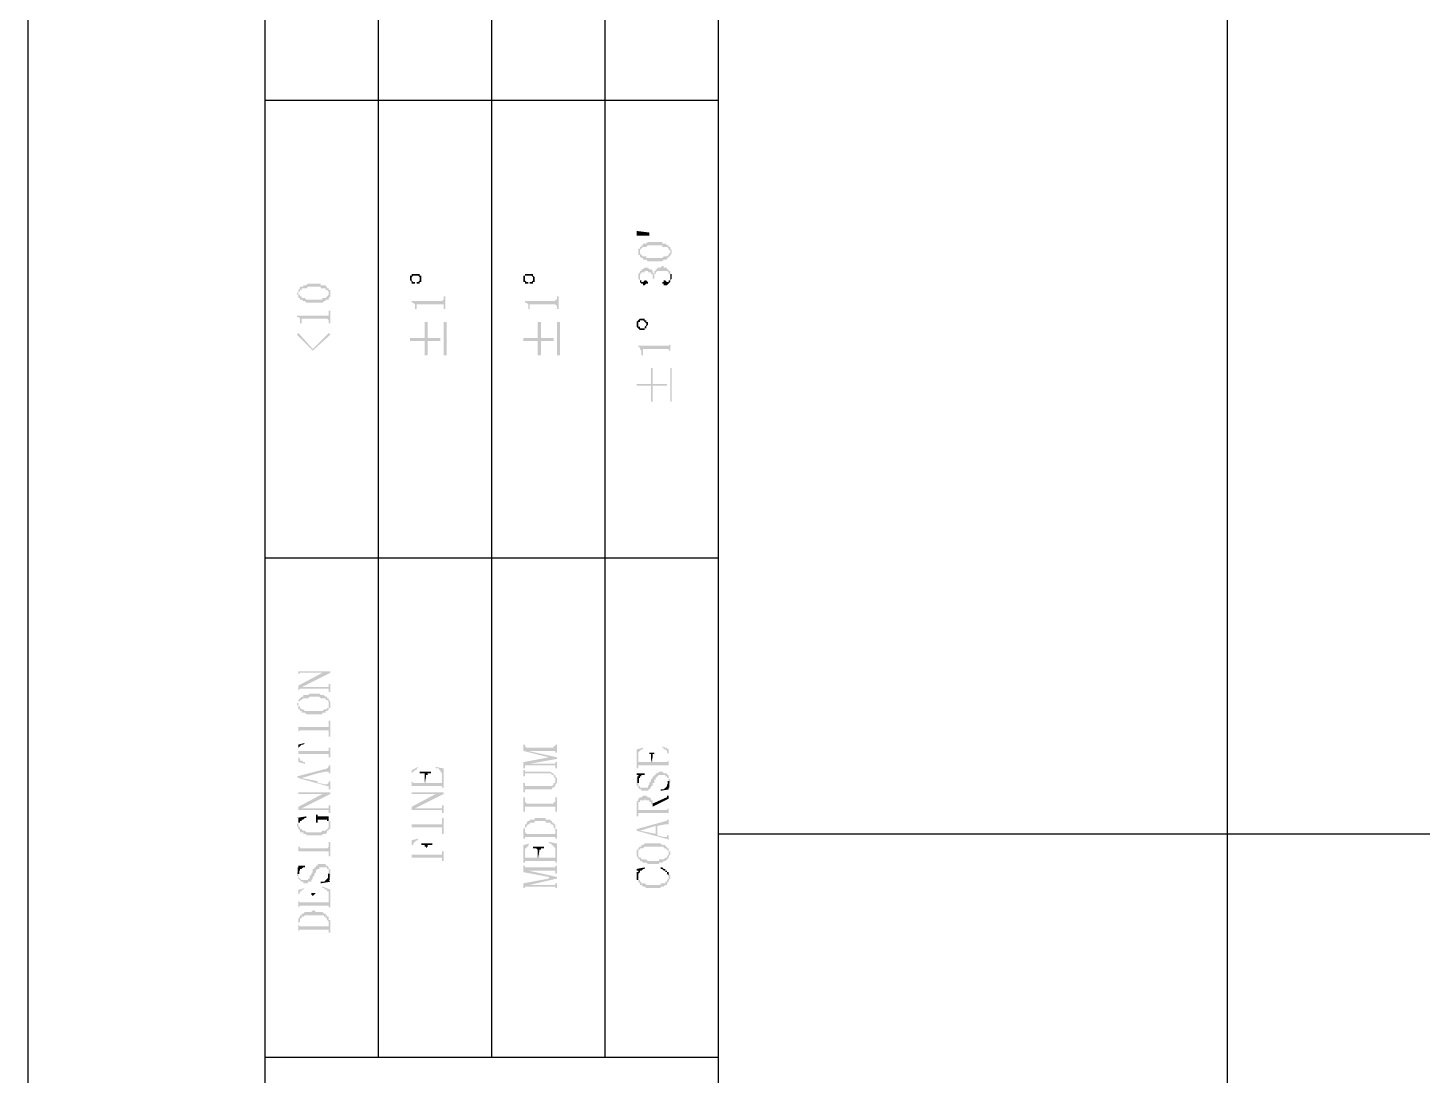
# Model space of a CAD drawing. Header units: millimetres. Extents: x 7018 to 13530, y 4187 to 5692.
# Drawn here: x 9367.76 to 9407.2, y 5168.45 to 5198.08 of the extents above; entities that cross this region are included whole.
import ezdxf

# ---------------------------------------------------------------- set-up
doc = ezdxf.new("R2010")
doc.units = ezdxf.units.MM

msp = doc.modelspace()

# ---------------------------------------------------------------- hatches: boundary and pattern name
at = {"transparency": 33554559}
for points in [[(9384.985, 5192.337), (9385.346, 5192.292), (9385.346, 5192.202), (9384.985, 5192.202)], [(9385.03, 5191.75), (9385.03, 5191.705), (9385.03, 5191.66), (9385.075, 5191.66), (9385.075, 5191.615), (9385.075, 5191.75), (9385.075, 5191.795), (9385.075, 5191.795), (9385.121, 5191.841), (9385.121, 5191.841), (9385.166, 5191.886), (9385.256, 5191.886), (9385.301, 5191.931), (9385.707, 5191.931), (9385.707, 5191.886), (9385.843, 5191.886), (9385.888, 5191.841), (9385.888, 5191.795), (9385.933, 5191.795), (9385.933, 5191.75), (9385.933, 5191.886), (9385.888, 5191.886), (9385.888, 5191.931), (9385.843, 5191.931), (9385.798, 5191.976), (9385.707, 5191.976), (9385.707, 5192.021), (9385.301, 5192.021), (9385.256, 5191.976), (9385.166, 5191.976), (9385.166, 5191.931), (9385.121, 5191.931), (9385.121, 5191.886), (9385.075, 5191.886), (9385.075, 5191.841), (9385.03, 5191.841), (9385.03, 5191.795), (9385.03, 5191.795)], [(9385.075, 5191.615), (9385.075, 5191.615), (9385.121, 5191.57), (9385.166, 5191.57), (9385.166, 5191.525), (9385.256, 5191.525), (9385.301, 5191.48), (9385.707, 5191.48), (9385.752, 5191.525), (9385.843, 5191.525), (9385.843, 5191.57), (9385.888, 5191.57), (9385.888, 5191.615), (9385.933, 5191.615), (9385.933, 5191.66), (9385.933, 5191.66), (9385.978, 5191.705), (9385.978, 5191.75), (9385.978, 5191.795), (9385.978, 5191.795), (9385.933, 5191.841), (9385.933, 5191.886), (9385.933, 5191.75), (9385.933, 5191.705), (9385.888, 5191.705), (9385.888, 5191.66), (9385.888, 5191.66), (9385.843, 5191.615), (9385.752, 5191.615), (9385.707, 5191.57), (9385.256, 5191.57), (9385.256, 5191.615), (9385.166, 5191.615), (9385.121, 5191.66), (9385.121, 5191.66), (9385.075, 5191.705), (9385.075, 5191.75), (9385.075, 5191.75)], [(9378.576, 5190.983), (9378.576, 5190.938), (9378.576, 5190.938), (9378.621, 5190.893), (9378.621, 5191.028), (9378.621, 5191.028), (9378.667, 5191.073), (9378.802, 5191.073), (9378.847, 5191.028), (9378.847, 5190.893), (9378.892, 5190.893), (9378.892, 5190.983), (9378.892, 5191.028), (9378.892, 5191.073), (9378.847, 5191.073), (9378.847, 5191.118), (9378.621, 5191.118), (9378.621, 5191.073), (9378.576, 5191.073), (9378.576, 5191.028), (9378.576, 5191.028)], [(9378.621, 5190.893), (9378.621, 5190.848), (9378.847, 5190.848), (9378.847, 5190.983), (9378.847, 5190.938), (9378.847, 5190.938), (9378.802, 5190.893), (9378.757, 5190.893), (9378.757, 5190.848), (9378.712, 5190.848), (9378.712, 5190.893), (9378.667, 5190.893), (9378.621, 5190.938), (9378.621, 5190.983), (9378.621, 5190.983)], [(9381.781, 5190.983), (9381.781, 5190.938), (9381.781, 5190.893), (9381.826, 5190.893), (9381.826, 5191.028), (9381.826, 5191.073), (9382.006, 5191.073), (9382.052, 5191.028), (9382.052, 5190.893), (9382.097, 5190.893), (9382.097, 5190.983), (9382.097, 5191.028), (9382.097, 5191.028), (9382.052, 5191.073), (9382.052, 5191.118), (9381.826, 5191.118), (9381.826, 5191.073), (9381.781, 5191.073), (9381.781, 5191.028), (9381.781, 5191.028)], [(9381.826, 5190.893), (9381.826, 5190.848), (9382.052, 5190.848), (9382.052, 5190.983), (9382.052, 5190.938), (9382.052, 5190.938), (9382.006, 5190.893), (9381.961, 5190.893), (9381.961, 5190.848), (9381.916, 5190.848), (9381.916, 5190.893), (9381.871, 5190.893), (9381.826, 5190.938), (9381.826, 5190.983), (9381.826, 5190.983)], [(9385.03, 5191.073), (9385.03, 5191.028), (9385.03, 5190.983), (9385.03, 5190.983), (9385.075, 5190.938), (9385.075, 5191.028), (9385.075, 5191.073), (9385.075, 5191.118), (9385.121, 5191.118), (9385.121, 5191.164), (9385.211, 5191.164), (9385.211, 5191.209), (9385.301, 5191.209), (9385.301, 5191.164), (9385.391, 5191.164), (9385.391, 5191.118), (9385.436, 5191.118), (9385.436, 5191.028), (9385.436, 5190.983), (9385.482, 5190.983), (9385.482, 5191.028), (9385.482, 5191.118), (9385.527, 5191.118), (9385.527, 5191.164), (9385.527, 5191.164), (9385.572, 5191.209), (9385.843, 5191.209), (9385.888, 5191.164), (9385.888, 5191.118), (9385.933, 5191.118), (9385.933, 5191.073), (9385.933, 5191.028), (9385.933, 5191.209), (9385.888, 5191.209), (9385.888, 5191.254), (9385.843, 5191.254), (9385.843, 5191.299), (9385.752, 5191.299), (9385.752, 5191.344), (9385.707, 5191.344), (9385.662, 5191.299), (9385.572, 5191.299), (9385.572, 5191.254), (9385.527, 5191.254), (9385.527, 5191.209), (9385.482, 5191.209), (9385.482, 5191.164), (9385.482, 5191.118), (9385.436, 5191.164), (9385.436, 5191.209), (9385.436, 5191.209), (9385.391, 5191.254), (9385.346, 5191.254), (9385.301, 5191.299), (9385.211, 5191.299), (9385.166, 5191.254), (9385.121, 5191.254), (9385.121, 5191.209), (9385.075, 5191.209), (9385.075, 5191.164), (9385.075, 5191.164), (9385.03, 5191.118)], [(9385.075, 5190.938), (9385.075, 5190.893), (9385.075, 5190.893), (9385.121, 5190.848), (9385.166, 5190.848), (9385.166, 5190.803), (9385.211, 5190.803), (9385.256, 5190.848), (9385.301, 5190.848), (9385.301, 5190.893), (9385.301, 5190.893), (9385.256, 5190.938), (9385.211, 5190.938), (9385.166, 5190.893), (9385.121, 5190.893), (9385.121, 5190.938), (9385.075, 5190.938), (9385.075, 5190.983), (9385.075, 5191.028)], [(9385.707, 5190.848), (9385.752, 5190.848), (9385.752, 5190.803), (9385.843, 5190.803), (9385.888, 5190.848), (9385.888, 5190.848), (9385.933, 5190.893), (9385.933, 5190.938), (9385.933, 5190.938), (9385.978, 5190.983), (9385.978, 5191.028), (9385.978, 5191.073), (9385.978, 5191.118), (9385.933, 5191.118), (9385.933, 5191.209), (9385.933, 5191.028), (9385.933, 5190.983), (9385.933, 5190.938), (9385.888, 5190.938), (9385.888, 5190.893), (9385.843, 5190.893), (9385.798, 5190.938), (9385.752, 5190.938), (9385.752, 5190.893), (9385.707, 5190.893)], [(9375.372, 5190.577), (9375.372, 5190.532), (9375.417, 5190.532), (9375.417, 5190.487), (9375.417, 5190.441), (9375.417, 5190.577), (9375.417, 5190.622), (9375.462, 5190.622), (9375.462, 5190.667), (9375.507, 5190.667), (9375.507, 5190.712), (9375.643, 5190.712), (9375.688, 5190.757), (9376.049, 5190.757), (9376.049, 5190.712), (9376.184, 5190.712), (9376.184, 5190.667), (9376.229, 5190.667), (9376.275, 5190.622), (9376.275, 5190.577), (9376.275, 5190.712), (9376.229, 5190.712), (9376.229, 5190.757), (9376.184, 5190.757), (9376.184, 5190.803), (9376.049, 5190.803), (9376.049, 5190.848), (9375.688, 5190.848), (9375.643, 5190.803), (9375.553, 5190.803), (9375.553, 5190.757), (9375.462, 5190.757), (9375.462, 5190.712), (9375.462, 5190.712), (9375.417, 5190.667), (9375.417, 5190.622), (9375.417, 5190.622)], [(9375.417, 5190.441), (9375.462, 5190.441), (9375.462, 5190.396), (9375.507, 5190.396), (9375.553, 5190.351), (9375.598, 5190.351), (9375.643, 5190.306), (9376.094, 5190.306), (9376.139, 5190.351), (9376.184, 5190.351), (9376.184, 5190.396), (9376.275, 5190.396), (9376.275, 5190.441), (9376.275, 5190.441), (9376.32, 5190.487), (9376.32, 5190.532), (9376.32, 5190.577), (9376.32, 5190.622), (9376.32, 5190.667), (9376.275, 5190.667), (9376.275, 5190.712), (9376.275, 5190.532), (9376.275, 5190.532), (9376.229, 5190.487), (9376.229, 5190.487), (9376.184, 5190.441), (9376.094, 5190.441), (9376.094, 5190.396), (9375.643, 5190.396), (9375.598, 5190.441), (9375.507, 5190.441), (9375.507, 5190.487), (9375.462, 5190.487), (9375.462, 5190.532), (9375.417, 5190.532), (9375.417, 5190.577)], [(9378.621, 5190.351), (9378.621, 5190.306), (9378.667, 5190.306), (9378.712, 5190.261), (9378.712, 5190.216), (9378.712, 5190.126), (9378.757, 5190.126), (9378.757, 5190.216), (9378.757, 5190.261), (9379.524, 5190.261), (9379.524, 5190.216), (9379.524, 5190.126), (9379.569, 5190.126), (9379.569, 5190.487), (9379.524, 5190.487), (9379.524, 5190.441), (9379.524, 5190.396), (9379.524, 5190.396), (9379.479, 5190.351), (9379.434, 5190.351)], [(9381.826, 5190.351), (9381.826, 5190.306), (9381.871, 5190.306), (9381.916, 5190.261), (9381.916, 5190.216), (9381.916, 5190.126), (9381.961, 5190.126), (9381.961, 5190.216), (9381.961, 5190.261), (9382.683, 5190.261), (9382.729, 5190.216), (9382.729, 5190.126), (9382.774, 5190.126), (9382.774, 5190.487), (9382.729, 5190.487), (9382.729, 5190.441), (9382.729, 5190.396), (9382.683, 5190.396), (9382.683, 5190.351), (9382.638, 5190.351)], [(9375.372, 5189.945), (9375.372, 5189.9), (9375.417, 5189.9), (9375.462, 5189.855), (9375.462, 5189.764), (9375.462, 5189.719), (9375.507, 5189.719), (9375.507, 5189.81), (9375.507, 5189.855), (9376.229, 5189.855), (9376.275, 5189.81), (9376.275, 5189.764), (9376.275, 5189.719), (9376.32, 5189.719), (9376.32, 5190.08), (9376.275, 5190.08), (9376.275, 5189.99), (9376.275, 5189.945), (9376.184, 5189.945)], [(9384.985, 5189.719), (9384.985, 5189.674), (9384.985, 5189.629), (9384.985, 5189.629), (9385.03, 5189.584), (9385.03, 5189.764), (9385.075, 5189.764), (9385.075, 5189.81), (9385.166, 5189.81), (9385.211, 5189.764), (9385.211, 5189.764), (9385.256, 5189.719), (9385.256, 5189.584), (9385.256, 5189.629), (9385.256, 5189.629), (9385.301, 5189.674), (9385.301, 5189.719), (9385.301, 5189.764), (9385.256, 5189.764), (9385.256, 5189.81), (9385.211, 5189.81), (9385.211, 5189.855), (9385.075, 5189.855), (9385.03, 5189.81), (9385.03, 5189.81), (9384.985, 5189.764)], [(9375.372, 5189.403), (9375.823, 5188.952), (9376.32, 5189.403), (9376.275, 5189.449), (9375.823, 5188.997), (9375.417, 5189.449)], [(9378.576, 5189.313), (9378.576, 5189.223), (9378.983, 5189.223), (9378.983, 5188.817), (9379.073, 5188.817), (9379.073, 5189.223), (9379.434, 5189.223), (9379.434, 5189.313), (9379.073, 5189.313), (9379.073, 5189.764), (9378.983, 5189.764), (9378.983, 5189.313)], [(9379.614, 5188.817), (9379.614, 5189.764), (9379.524, 5189.764), (9379.524, 5188.817)], [(9381.781, 5189.313), (9381.781, 5189.223), (9382.187, 5189.223), (9382.187, 5188.817), (9382.277, 5188.817), (9382.277, 5189.223), (9382.638, 5189.223), (9382.638, 5189.313), (9382.277, 5189.313), (9382.277, 5189.764), (9382.187, 5189.764), (9382.187, 5189.313)], [(9382.819, 5188.817), (9382.819, 5189.764), (9382.729, 5189.764), (9382.729, 5188.817)], [(9385.03, 5189.584), (9385.03, 5189.584), (9385.075, 5189.539), (9385.211, 5189.539), (9385.211, 5189.584), (9385.256, 5189.584), (9385.256, 5189.719), (9385.256, 5189.674), (9385.256, 5189.674), (9385.211, 5189.629), (9385.211, 5189.584), (9385.075, 5189.584), (9385.075, 5189.629), (9385.03, 5189.629), (9385.03, 5189.674), (9385.03, 5189.674)], [(9385.03, 5189.088), (9385.03, 5189.042), (9385.075, 5189.042), (9385.075, 5188.997), (9385.075, 5188.997), (9385.121, 5188.952), (9385.121, 5188.817), (9385.166, 5188.817), (9385.166, 5188.952), (9385.166, 5188.997), (9385.888, 5188.997), (9385.888, 5188.952), (9385.933, 5188.952), (9385.933, 5188.817), (9385.933, 5189.223), (9385.933, 5189.133), (9385.933, 5189.133), (9385.888, 5189.088), (9385.843, 5189.088)], [(9384.985, 5188.004), (9384.985, 5187.959), (9385.391, 5187.959), (9385.391, 5187.508), (9385.436, 5187.508), (9385.436, 5187.959), (9385.843, 5187.959), (9385.843, 5188.004), (9385.436, 5188.004), (9385.436, 5188.456), (9385.391, 5188.456), (9385.391, 5188.004)], [(9385.978, 5187.508), (9385.978, 5188.456), (9385.933, 5188.456), (9385.933, 5187.508)], [(9375.417, 5179.971), (9375.417, 5179.745), (9375.417, 5179.79), (9375.417, 5179.79), (9375.462, 5179.835), (9376.32, 5179.835), (9376.32, 5179.881), (9375.417, 5179.881)], [(9375.417, 5179.474), (9375.417, 5179.294), (9375.417, 5179.339), (9375.417, 5179.339), (9375.462, 5179.384), (9375.462, 5179.384), (9375.507, 5179.429), (9376.32, 5179.835), (9376.094, 5179.835)], [(9375.417, 5179.068), (9375.417, 5178.933), (9375.417, 5178.978), (9375.417, 5179.023), (9375.462, 5179.023), (9375.462, 5179.068), (9375.507, 5179.068), (9375.553, 5179.113), (9375.688, 5179.113), (9375.733, 5179.158), (9376.004, 5179.158), (9376.049, 5179.113), (9376.184, 5179.113), (9376.184, 5179.068), (9376.229, 5179.068), (9376.275, 5179.023), (9376.275, 5178.978), (9376.275, 5178.933), (9376.275, 5179.068), (9376.275, 5179.113), (9376.229, 5179.113), (9376.229, 5179.158), (9376.184, 5179.158), (9376.139, 5179.204), (9376.049, 5179.204), (9376.004, 5179.249), (9375.733, 5179.249), (9375.688, 5179.204), (9375.553, 5179.204), (9375.553, 5179.158), (9375.507, 5179.158), (9375.462, 5179.113), (9375.462, 5179.113)], [(9375.462, 5179.384), (9376.275, 5179.384), (9376.275, 5179.339), (9376.275, 5179.294), (9376.32, 5179.294), (9376.32, 5179.519), (9376.275, 5179.519), (9376.275, 5179.429), (9375.507, 5179.429)], [(9375.372, 5178.933), (9375.372, 5178.933), (9375.417, 5178.888), (9375.417, 5178.843), (9375.417, 5178.797), (9375.462, 5178.797), (9375.462, 5178.752), (9375.507, 5178.752), (9375.507, 5178.707), (9375.598, 5178.707), (9375.643, 5178.662), (9376.094, 5178.662), (9376.094, 5178.707), (9376.184, 5178.707), (9376.184, 5178.752), (9376.229, 5178.752), (9376.275, 5178.797), (9376.275, 5178.843), (9376.32, 5178.843), (9376.32, 5178.888), (9376.32, 5178.933), (9376.32, 5178.978), (9376.32, 5179.023), (9376.32, 5179.023), (9376.275, 5179.068), (9376.275, 5178.933), (9376.275, 5178.888), (9376.275, 5178.843), (9376.229, 5178.843), (9376.229, 5178.797), (9376.139, 5178.797), (9376.094, 5178.752), (9375.598, 5178.752), (9375.553, 5178.797), (9375.507, 5178.797), (9375.462, 5178.843), (9375.462, 5178.888), (9375.417, 5178.888), (9375.417, 5178.933), (9375.417, 5179.068), (9375.417, 5179.023), (9375.417, 5178.978), (9375.372, 5178.978)], [(9375.417, 5178.481), (9375.417, 5178.03), (9375.417, 5178.166), (9375.417, 5178.166), (9375.462, 5178.211), (9376.275, 5178.211), (9376.275, 5178.03), (9376.32, 5178.03), (9376.32, 5178.481), (9376.275, 5178.481), (9376.275, 5178.346), (9376.275, 5178.301), (9375.417, 5178.301)], [(9375.417, 5177.804), (9375.417, 5177.669), (9375.417, 5177.714), (9375.462, 5177.759), (9375.462, 5177.759), (9375.507, 5177.804), (9375.553, 5177.804), (9375.598, 5177.85), (9375.598, 5177.85)], [(9375.417, 5177.804), (9375.417, 5177.308), (9375.598, 5177.263), (9375.598, 5177.308), (9375.553, 5177.308), (9375.507, 5177.353), (9375.462, 5177.353), (9375.462, 5177.398), (9375.462, 5177.398), (9375.417, 5177.443), (9375.417, 5177.669)], [(9375.417, 5177.669), (9375.417, 5177.489), (9375.417, 5177.534), (9376.275, 5177.534), (9376.275, 5177.489), (9376.275, 5177.443), (9376.32, 5177.443), (9376.32, 5177.714), (9376.275, 5177.714), (9376.275, 5177.669), (9376.275, 5177.624), (9375.417, 5177.624)], [(9381.781, 5177.804), (9381.781, 5177.624), (9382.503, 5177.443), (9382.503, 5177.443), (9382.729, 5177.398), (9382.729, 5177.443), (9381.916, 5177.624), (9381.916, 5177.624), (9381.871, 5177.714), (9381.871, 5177.714), (9381.826, 5177.759), (9381.826, 5177.804), (9381.826, 5177.804)], [(9381.871, 5177.714), (9381.916, 5177.624), (9382.683, 5177.624), (9382.683, 5177.579), (9382.729, 5177.579), (9382.729, 5177.804), (9382.683, 5177.804), (9382.683, 5177.759), (9382.638, 5177.759), (9382.638, 5177.714)], [(9384.985, 5177.669), (9384.985, 5177.127), (9385.03, 5177.127), (9385.03, 5177.534), (9385.03, 5177.579), (9385.03, 5177.579), (9385.075, 5177.624), (9385.075, 5177.624), (9385.121, 5177.669), (9385.166, 5177.669), (9385.166, 5177.714), (9385.166, 5177.714)], [(9385.256, 5177.579), (9385.346, 5177.579), (9385.346, 5177.534), (9385.391, 5177.534), (9385.391, 5177.308), (9385.436, 5177.443), (9385.436, 5177.489), (9385.436, 5177.534), (9385.482, 5177.534), (9385.482, 5177.579), (9385.572, 5177.579)], [(9385.707, 5177.714), (9385.752, 5177.714), (9385.752, 5177.669), (9385.798, 5177.669), (9385.843, 5177.624), (9385.843, 5177.579), (9385.843, 5177.579), (9385.888, 5177.534), (9385.888, 5177.127), (9385.888, 5177.669), (9385.707, 5177.759)], [(9375.372, 5176.902), (9375.417, 5176.857), (9375.507, 5176.857), (9375.959, 5176.992), (9375.959, 5176.766), (9375.959, 5176.992), (9376.184, 5177.037), (9376.275, 5177.037), (9376.275, 5176.992), (9376.32, 5176.992), (9376.32, 5177.218), (9376.275, 5177.218), (9376.275, 5177.173), (9376.275, 5177.173), (9376.229, 5177.127), (9376.229, 5177.127)], [(9378.621, 5177.082), (9378.621, 5176.586), (9378.621, 5176.947), (9378.621, 5176.992), (9378.667, 5177.037), (9378.667, 5177.037), (9378.712, 5177.082), (9378.757, 5177.082), (9378.757, 5177.127), (9378.802, 5177.127), (9378.802, 5177.173)], [(9379.298, 5177.127), (9379.389, 5177.127), (9379.389, 5177.082), (9379.434, 5177.082), (9379.434, 5177.037), (9379.434, 5177.037), (9379.479, 5176.992), (9379.479, 5176.586), (9379.524, 5176.586), (9379.524, 5177.127), (9379.298, 5177.173)], [(9381.781, 5177.308), (9381.781, 5177.127), (9381.826, 5177.127), (9381.826, 5177.173), (9381.826, 5177.218), (9381.871, 5177.218), (9381.961, 5177.263), (9382.729, 5177.398), (9382.503, 5177.443)], [(9381.871, 5177.218), (9382.683, 5177.218), (9382.683, 5177.173), (9382.683, 5177.127), (9382.729, 5177.127), (9382.729, 5177.308), (9382.683, 5177.308), (9382.683, 5177.263), (9381.961, 5177.263)], [(9385.03, 5177.173), (9385.03, 5177.218), (9385.888, 5177.218), (9385.888, 5177.173), (9385.888, 5177.353), (9385.888, 5177.353), (9385.843, 5177.308), (9385.436, 5177.308), (9385.436, 5177.443), (9385.391, 5177.308), (9385.03, 5177.308), (9385.03, 5177.489)], [(9375.417, 5176.857), (9376.229, 5176.631), (9376.275, 5176.631), (9376.275, 5176.586), (9376.275, 5176.541), (9376.32, 5176.541), (9376.32, 5176.766), (9376.275, 5176.766), (9376.275, 5176.721), (9376.275, 5176.721), (9376.229, 5176.676), (9376.184, 5176.676), (9375.959, 5176.721), (9375.959, 5176.992), (9375.959, 5176.766), (9375.507, 5176.857), (9375.507, 5176.857)], [(9378.621, 5176.586), (9378.621, 5176.631), (9379.479, 5176.631), (9379.479, 5176.586), (9379.479, 5176.766), (9379.479, 5176.721), (9379.028, 5176.721), (9379.028, 5176.902), (9378.983, 5176.721), (9378.667, 5176.721), (9378.621, 5176.766), (9378.621, 5176.947)], [(9378.847, 5177.037), (9378.847, 5176.992), (9378.983, 5176.992), (9378.983, 5176.947), (9378.983, 5176.902), (9378.983, 5176.721), (9379.028, 5176.902), (9379.028, 5176.947), (9379.073, 5176.947), (9379.073, 5176.992), (9379.163, 5176.992), (9379.163, 5177.037)], [(9381.781, 5177.082), (9381.781, 5176.902), (9381.826, 5176.902), (9381.826, 5176.947), (9381.826, 5176.992), (9382.548, 5176.992), (9382.593, 5176.947), (9382.638, 5176.947), (9382.638, 5176.902), (9382.638, 5176.902), (9382.683, 5176.857), (9382.683, 5176.812), (9382.683, 5176.947), (9382.638, 5176.947), (9382.638, 5176.992), (9382.593, 5176.992), (9382.548, 5177.037), (9381.826, 5177.037), (9381.826, 5177.082), (9381.826, 5177.082)], [(9381.781, 5176.721), (9381.781, 5176.45), (9381.826, 5176.45), (9381.826, 5176.496), (9381.826, 5176.541), (9382.593, 5176.541), (9382.593, 5176.586), (9382.638, 5176.586), (9382.683, 5176.631), (9382.683, 5176.676), (9382.683, 5176.676), (9382.729, 5176.721), (9382.729, 5176.766), (9382.729, 5176.812), (9382.729, 5176.857), (9382.683, 5176.902), (9382.683, 5176.766), (9382.683, 5176.721), (9382.638, 5176.721), (9382.638, 5176.676), (9382.638, 5176.676), (9382.593, 5176.631), (9381.826, 5176.631), (9381.826, 5176.721)], [(9384.985, 5176.766), (9384.985, 5176.676), (9384.985, 5176.631), (9385.03, 5176.631), (9385.03, 5176.586), (9385.03, 5176.586), (9385.075, 5176.541), (9385.121, 5176.541), (9385.121, 5176.496), (9385.301, 5176.496), (9385.346, 5176.541), (9385.346, 5176.541), (9385.391, 5176.586), (9385.391, 5176.631), (9385.436, 5176.631), (9385.436, 5176.721), (9385.482, 5176.721), (9385.482, 5176.812), (9385.527, 5176.812), (9385.527, 5176.857), (9385.527, 5176.857), (9385.572, 5176.902), (9385.572, 5176.902), (9385.617, 5176.947), (9385.798, 5176.947), (9385.798, 5176.902), (9385.843, 5176.902), (9385.843, 5176.857), (9385.888, 5176.857), (9385.888, 5176.812), (9385.888, 5176.631), (9385.888, 5176.676), (9385.888, 5176.676), (9385.933, 5176.721), (9385.933, 5176.766), (9385.933, 5176.812), (9385.933, 5176.812), (9385.888, 5176.857), (9385.888, 5176.902), (9385.888, 5176.947), (9385.843, 5176.947), (9385.843, 5176.992), (9385.752, 5176.992), (9385.707, 5177.037), (9385.617, 5177.037), (9385.572, 5176.992), (9385.527, 5176.992), (9385.527, 5176.947), (9385.482, 5176.947), (9385.482, 5176.902), (9385.436, 5176.902), (9385.436, 5176.857), (9385.436, 5176.857), (9385.391, 5176.812), (9385.391, 5176.766), (9385.391, 5176.766), (9385.346, 5176.721), (9385.346, 5176.676), (9385.346, 5176.676), (9385.301, 5176.631), (9385.301, 5176.586), (9385.075, 5176.586), (9385.075, 5176.631), (9385.03, 5176.631), (9385.03, 5176.676), (9385.03, 5176.721), (9385.03, 5176.902), (9384.985, 5176.857), (9384.985, 5176.812)], [(9384.985, 5176.992), (9384.985, 5176.947), (9385.03, 5176.947), (9385.03, 5176.812), (9385.03, 5176.857), (9385.075, 5176.857), (9385.075, 5176.902), (9385.121, 5176.902), (9385.121, 5176.947), (9385.211, 5176.947), (9385.211, 5176.992)], [(9375.417, 5176.541), (9375.417, 5176.315), (9375.417, 5176.405), (9376.32, 5176.405), (9376.32, 5176.45), (9375.417, 5176.45)], [(9375.417, 5176.044), (9375.417, 5175.864), (9375.417, 5175.954), (9375.462, 5175.954), (9375.507, 5175.999), (9376.32, 5176.405), (9376.094, 5176.405)], [(9378.621, 5176.541), (9378.621, 5176.315), (9378.621, 5176.36), (9378.621, 5176.405), (9379.524, 5176.405), (9379.524, 5176.45), (9378.621, 5176.45)], [(9378.621, 5176.044), (9378.621, 5175.864), (9378.621, 5175.909), (9378.621, 5175.954), (9378.667, 5175.954), (9378.712, 5175.999), (9379.524, 5176.405), (9379.298, 5176.405)], [(9385.436, 5176.135), (9385.436, 5176.044), (9385.888, 5176.27), (9385.888, 5176.405), (9385.888, 5176.36), (9385.843, 5176.36), (9385.843, 5176.315), (9385.843, 5176.315)], [(9385.662, 5176.496), (9385.662, 5176.496), (9385.933, 5176.541), (9385.888, 5176.541), (9385.888, 5176.586), (9385.888, 5176.721), (9385.888, 5176.676), (9385.843, 5176.676), (9385.843, 5176.631), (9385.843, 5176.631), (9385.798, 5176.586), (9385.798, 5176.586), (9385.752, 5176.541), (9385.662, 5176.541)], [(9375.462, 5175.954), (9376.275, 5175.954), (9376.275, 5175.864), (9376.32, 5175.864), (9376.32, 5176.089), (9376.275, 5176.089), (9376.275, 5176.044), (9376.275, 5175.999), (9375.507, 5175.999)], [(9378.667, 5175.954), (9379.479, 5175.954), (9379.479, 5175.864), (9379.524, 5175.864), (9379.524, 5176.089), (9379.479, 5176.089), (9379.479, 5176.044), (9379.479, 5175.999), (9378.712, 5175.999)], [(9381.781, 5176.315), (9381.781, 5175.909), (9381.826, 5175.909), (9381.826, 5176.044), (9382.683, 5176.044), (9382.683, 5175.909), (9382.729, 5175.909), (9382.729, 5176.315), (9382.683, 5176.315), (9382.683, 5176.18), (9382.638, 5176.18), (9382.638, 5176.135), (9381.871, 5176.135), (9381.826, 5176.18), (9381.826, 5176.315)], [(9384.985, 5176.089), (9384.985, 5175.774), (9385.03, 5175.774), (9385.03, 5176.089), (9385.03, 5176.18), (9385.075, 5176.18), (9385.075, 5176.225), (9385.211, 5176.225), (9385.211, 5176.27), (9385.211, 5176.27), (9385.256, 5176.225), (9385.346, 5176.225), (9385.346, 5176.18), (9385.391, 5176.18), (9385.391, 5176.135), (9385.391, 5176.135), (9385.436, 5176.089), (9385.436, 5175.954), (9385.436, 5176.225), (9385.391, 5176.225), (9385.391, 5176.27), (9385.391, 5176.27), (9385.346, 5176.315), (9385.301, 5176.315), (9385.256, 5176.36), (9385.166, 5176.36), (9385.121, 5176.315), (9385.075, 5176.315), (9385.03, 5176.27), (9385.03, 5176.225), (9385.03, 5176.225), (9384.985, 5176.18), (9384.985, 5176.135), (9384.985, 5176.135)], [(9385.03, 5175.819), (9385.03, 5175.864), (9385.888, 5175.864), (9385.888, 5175.774), (9385.888, 5176.044), (9385.888, 5175.999), (9385.888, 5175.999), (9385.843, 5175.954), (9385.436, 5175.954), (9385.436, 5176.18), (9385.436, 5176.225), (9385.436, 5175.954), (9385.03, 5175.954), (9385.03, 5176.044)], [(9375.372, 5175.728), (9375.417, 5175.728), (9375.417, 5175.683), (9375.417, 5175.548), (9375.417, 5175.593), (9375.462, 5175.593), (9375.462, 5175.638), (9375.507, 5175.638), (9375.507, 5175.683), (9375.553, 5175.683), (9375.598, 5175.728), (9375.643, 5175.728), (9375.643, 5175.774)], [(9375.372, 5175.548), (9375.372, 5175.503), (9375.372, 5175.503), (9375.417, 5175.458), (9375.417, 5175.412), (9375.417, 5175.412), (9375.462, 5175.367), (9375.462, 5175.322), (9375.553, 5175.322), (9375.553, 5175.277), (9375.643, 5175.277), (9375.643, 5175.232), (9376.094, 5175.232), (9376.094, 5175.277), (9376.184, 5175.277), (9376.229, 5175.322), (9376.229, 5175.367), (9376.275, 5175.367), (9376.275, 5175.412), (9376.32, 5175.412), (9376.32, 5175.458), (9376.32, 5175.548), (9376.32, 5175.593), (9376.32, 5175.638), (9376.275, 5175.638), (9376.275, 5175.503), (9376.275, 5175.458), (9376.275, 5175.458), (9376.229, 5175.412), (9376.229, 5175.412), (9376.184, 5175.367), (9376.094, 5175.367), (9376.049, 5175.322), (9375.643, 5175.322), (9375.598, 5175.367), (9375.553, 5175.367), (9375.507, 5175.412), (9375.462, 5175.412), (9375.462, 5175.458), (9375.462, 5175.458), (9375.417, 5175.503), (9375.417, 5175.638), (9375.417, 5175.593), (9375.417, 5175.593)], [(9375.914, 5175.819), (9375.914, 5175.593), (9375.959, 5175.593), (9375.959, 5175.638), (9375.959, 5175.683), (9376.229, 5175.683), (9376.229, 5175.638), (9376.275, 5175.728), (9376.275, 5175.774), (9375.959, 5175.774), (9375.959, 5175.819), (9375.959, 5175.819)], [(9376.229, 5175.638), (9376.275, 5175.638), (9376.275, 5175.548), (9376.275, 5175.683), (9376.275, 5175.728)], [(9378.621, 5175.728), (9378.621, 5175.277), (9378.621, 5175.412), (9378.621, 5175.458), (9379.479, 5175.458), (9379.479, 5175.277), (9379.524, 5175.277), (9379.524, 5175.728), (9379.479, 5175.728), (9379.479, 5175.593), (9379.479, 5175.548), (9378.621, 5175.548), (9378.621, 5175.593)], [(9381.781, 5175.367), (9381.781, 5175.142), (9381.826, 5175.142), (9381.826, 5175.367), (9381.826, 5175.412), (9381.826, 5175.458), (9381.871, 5175.458), (9381.871, 5175.503), (9381.871, 5175.503), (9381.916, 5175.548), (9381.961, 5175.548), (9381.961, 5175.593), (9382.097, 5175.593), (9382.097, 5175.638), (9382.413, 5175.638), (9382.413, 5175.593), (9382.548, 5175.593), (9382.548, 5175.548), (9382.593, 5175.548), (9382.638, 5175.503), (9382.638, 5175.458), (9382.638, 5175.458), (9382.683, 5175.412), (9382.683, 5175.142), (9382.729, 5175.142), (9382.729, 5175.367), (9382.729, 5175.412), (9382.683, 5175.412), (9382.683, 5175.503), (9382.683, 5175.548), (9382.638, 5175.548), (9382.638, 5175.593), (9382.593, 5175.593), (9382.593, 5175.638), (9382.548, 5175.638), (9382.548, 5175.683), (9382.413, 5175.683), (9382.413, 5175.728), (9382.097, 5175.728), (9382.097, 5175.683), (9381.961, 5175.683), (9381.961, 5175.638), (9381.916, 5175.638), (9381.871, 5175.593), (9381.871, 5175.548), (9381.826, 5175.548), (9381.826, 5175.503), (9381.826, 5175.458), (9381.826, 5175.458), (9381.781, 5175.412), (9381.781, 5175.412)], [(9384.985, 5175.412), (9384.985, 5175.367), (9385.075, 5175.367), (9385.527, 5175.503), (9385.527, 5175.277), (9385.572, 5175.503), (9385.798, 5175.548), (9385.888, 5175.548), (9385.888, 5175.503), (9385.888, 5175.728), (9385.888, 5175.683), (9385.843, 5175.683), (9385.843, 5175.638), (9385.798, 5175.638)], [(9381.826, 5175.142), (9381.826, 5175.187), (9382.683, 5175.187), (9382.683, 5175.142), (9382.683, 5175.322), (9382.683, 5175.277), (9381.871, 5175.277), (9381.826, 5175.322), (9381.826, 5175.367)], [(9384.985, 5175.367), (9385.798, 5175.142), (9385.843, 5175.142), (9385.888, 5175.097), (9385.888, 5175.051), (9385.888, 5175.277), (9385.888, 5175.232), (9385.843, 5175.232), (9385.843, 5175.187), (9385.752, 5175.187), (9385.572, 5175.232), (9385.572, 5175.503), (9385.527, 5175.277), (9385.075, 5175.367), (9385.075, 5175.367)], [(9375.417, 5175.051), (9375.417, 5174.645), (9375.417, 5174.781), (9376.275, 5174.781), (9376.275, 5174.645), (9376.32, 5174.645), (9376.32, 5175.051), (9376.275, 5175.051), (9376.275, 5174.916), (9376.275, 5174.916), (9376.229, 5174.871), (9375.462, 5174.871), (9375.462, 5174.916), (9375.417, 5174.916)], [(9378.621, 5175.097), (9378.621, 5174.51), (9378.621, 5174.871), (9378.621, 5174.961), (9378.667, 5174.961), (9378.667, 5175.006), (9378.667, 5175.006), (9378.712, 5175.051), (9378.712, 5175.051), (9378.757, 5175.097), (9378.802, 5175.097), (9378.802, 5175.142)], [(9378.621, 5174.555), (9378.621, 5174.6), (9379.479, 5174.6), (9379.479, 5174.51), (9379.524, 5174.51), (9379.524, 5174.781), (9379.479, 5174.781), (9379.479, 5174.735), (9379.479, 5174.69), (9379.028, 5174.69), (9379.028, 5174.871), (9379.028, 5174.69), (9378.621, 5174.69), (9378.621, 5174.871)], [(9378.892, 5175.006), (9378.892, 5174.961), (9378.983, 5174.961), (9378.983, 5174.916), (9379.028, 5174.916), (9379.028, 5174.69), (9379.028, 5174.871), (9379.028, 5174.871), (9379.073, 5174.916), (9379.073, 5174.961), (9379.208, 5174.961), (9379.208, 5175.006)], [(9381.781, 5174.961), (9381.781, 5174.465), (9381.826, 5174.465), (9381.826, 5174.826), (9381.826, 5174.871), (9381.871, 5174.871), (9381.871, 5174.916), (9381.916, 5174.916), (9381.916, 5174.961), (9381.916, 5174.961), (9381.961, 5175.006), (9382.006, 5175.006), (9381.961, 5175.006)], [(9381.826, 5174.465), (9381.826, 5174.51), (9382.683, 5174.51), (9382.683, 5174.465), (9382.683, 5174.645), (9382.683, 5174.6), (9382.232, 5174.6), (9382.232, 5174.781), (9382.187, 5174.6), (9381.826, 5174.6), (9381.826, 5174.645), (9381.826, 5174.826)], [(9382.052, 5174.916), (9382.052, 5174.871), (9382.142, 5174.871), (9382.187, 5174.826), (9382.187, 5174.781), (9382.187, 5174.6), (9382.232, 5174.781), (9382.232, 5174.826), (9382.277, 5174.826), (9382.277, 5174.871), (9382.367, 5174.871), (9382.367, 5174.916)], [(9382.503, 5175.006), (9382.548, 5175.006), (9382.593, 5174.961), (9382.593, 5174.961), (9382.638, 5174.916), (9382.638, 5174.916), (9382.683, 5174.871), (9382.683, 5174.826), (9382.683, 5174.465), (9382.729, 5174.465), (9382.729, 5175.006), (9382.503, 5175.051)], [(9384.985, 5174.735), (9384.985, 5174.69), (9384.985, 5174.645), (9384.985, 5174.645), (9385.03, 5174.6), (9385.03, 5174.555), (9385.075, 5174.555), (9385.075, 5174.51), (9385.121, 5174.51), (9385.166, 5174.465), (9385.256, 5174.465), (9385.301, 5174.42), (9385.617, 5174.42), (9385.617, 5174.465), (9385.707, 5174.465), (9385.752, 5174.51), (9385.798, 5174.51), (9385.843, 5174.555), (9385.843, 5174.555), (9385.888, 5174.6), (9385.888, 5174.645), (9385.888, 5174.645), (9385.933, 5174.69), (9385.933, 5174.735), (9385.933, 5174.781), (9385.888, 5174.781), (9385.888, 5174.826), (9385.888, 5174.735), (9385.888, 5174.69), (9385.888, 5174.69), (9385.843, 5174.645), (9385.843, 5174.6), (9385.798, 5174.6), (9385.752, 5174.555), (9385.617, 5174.555), (9385.617, 5174.51), (9385.301, 5174.51), (9385.256, 5174.555), (9385.121, 5174.555), (9385.121, 5174.6), (9385.075, 5174.6), (9385.03, 5174.645), (9385.03, 5174.69), (9385.03, 5174.826), (9384.985, 5174.826), (9384.985, 5174.781)], [(9385.03, 5174.826), (9385.03, 5174.735), (9385.03, 5174.781), (9385.03, 5174.826), (9385.075, 5174.826), (9385.075, 5174.871), (9385.166, 5174.871), (9385.211, 5174.916), (9385.752, 5174.916), (9385.752, 5174.871), (9385.798, 5174.871), (9385.843, 5174.826), (9385.843, 5174.826), (9385.888, 5174.781), (9385.888, 5174.735), (9385.888, 5174.871), (9385.843, 5174.871), (9385.843, 5174.916), (9385.798, 5174.916), (9385.798, 5174.961), (9385.707, 5174.961), (9385.662, 5175.006), (9385.211, 5175.006), (9385.166, 5174.961), (9385.121, 5174.961), (9385.121, 5174.916), (9385.075, 5174.916), (9385.03, 5174.871), (9385.03, 5174.871)], [(9375.372, 5174.149), (9375.372, 5174.104), (9375.372, 5174.104), (9375.417, 5174.058), (9375.417, 5174.013), (9375.417, 5174.013), (9375.462, 5173.968), (9375.462, 5173.968), (9375.507, 5173.923), (9375.553, 5173.923), (9375.553, 5173.878), (9375.688, 5173.878), (9375.688, 5173.923), (9375.778, 5173.923), (9375.778, 5173.968), (9375.778, 5173.968), (9375.823, 5174.013), (9375.823, 5174.058), (9375.823, 5174.058), (9375.868, 5174.104), (9375.868, 5174.149), (9375.868, 5174.149), (9375.914, 5174.194), (9375.914, 5174.239), (9375.914, 5174.239), (9375.959, 5174.284), (9376.004, 5174.284), (9376.004, 5174.329), (9376.229, 5174.329), (9376.229, 5174.284), (9376.275, 5174.284), (9376.275, 5174.239), (9376.275, 5174.013), (9376.32, 5174.058), (9376.32, 5174.149), (9376.32, 5174.239), (9376.32, 5174.284), (9376.275, 5174.284), (9376.275, 5174.329), (9376.275, 5174.329), (9376.229, 5174.374), (9376.184, 5174.374), (9376.184, 5174.42), (9375.959, 5174.42), (9375.959, 5174.374), (9375.914, 5174.374), (9375.914, 5174.329), (9375.868, 5174.329), (9375.868, 5174.284), (9375.823, 5174.284), (9375.823, 5174.194), (9375.823, 5174.194), (9375.778, 5174.149), (9375.778, 5174.104), (9375.733, 5174.104), (9375.733, 5174.058), (9375.733, 5174.013), (9375.688, 5174.013), (9375.688, 5173.968), (9375.507, 5173.968), (9375.462, 5174.013), (9375.462, 5174.013), (9375.417, 5174.058), (9375.417, 5174.284), (9375.417, 5174.239), (9375.417, 5174.194), (9375.372, 5174.194)], [(9375.372, 5174.374), (9375.417, 5174.374), (9375.417, 5174.329), (9375.417, 5174.194), (9375.417, 5174.239), (9375.462, 5174.239), (9375.462, 5174.284), (9375.507, 5174.284), (9375.553, 5174.329), (9375.598, 5174.329), (9375.598, 5174.374), (9375.598, 5174.374)], [(9376.049, 5173.923), (9376.049, 5173.878), (9376.32, 5173.923), (9376.32, 5173.923), (9376.275, 5173.968), (9376.275, 5174.104), (9376.275, 5174.058), (9376.275, 5174.058), (9376.229, 5174.013), (9376.229, 5174.013), (9376.184, 5173.968), (9376.184, 5173.968), (9376.139, 5173.923), (9376.094, 5173.923)], [(9381.781, 5174.374), (9381.781, 5174.194), (9382.503, 5174.058), (9382.503, 5174.013), (9382.729, 5174.013), (9382.729, 5174.058), (9381.916, 5174.239), (9381.916, 5174.239), (9381.871, 5174.329), (9381.826, 5174.329), (9381.826, 5174.374), (9381.826, 5174.374)], [(9381.781, 5173.878), (9381.781, 5173.743), (9381.826, 5173.743), (9381.826, 5173.788), (9381.871, 5173.788), (9381.961, 5173.833), (9382.729, 5174.013), (9382.503, 5174.013)], [(9381.871, 5174.329), (9381.916, 5174.239), (9382.683, 5174.239), (9382.683, 5174.194), (9382.683, 5174.149), (9382.729, 5174.149), (9382.729, 5174.374), (9382.683, 5174.374), (9382.683, 5174.329), (9382.638, 5174.329)], [(9384.985, 5174.284), (9384.985, 5174.239), (9385.03, 5174.239), (9385.03, 5173.968), (9385.03, 5174.104), (9385.03, 5174.149), (9385.03, 5174.149), (9385.075, 5174.194), (9385.075, 5174.239), (9385.121, 5174.239), (9385.166, 5174.284), (9385.211, 5174.284), (9385.211, 5174.329)], [(9384.985, 5174.104), (9384.985, 5174.058), (9384.985, 5174.013), (9384.985, 5173.968), (9385.03, 5173.968), (9385.03, 5174.239), (9385.03, 5174.194), (9384.985, 5174.194), (9384.985, 5174.149)], [(9385.03, 5173.968), (9385.03, 5173.923), (9385.03, 5173.923), (9385.075, 5173.878), (9385.075, 5173.833), (9385.121, 5173.833), (9385.166, 5173.788), (9385.211, 5173.788), (9385.256, 5173.743), (9385.662, 5173.743), (9385.662, 5173.788), (9385.752, 5173.788), (9385.798, 5173.833), (9385.843, 5173.833), (9385.843, 5173.878), (9385.843, 5173.878), (9385.888, 5173.923), (9385.888, 5173.968), (9385.888, 5173.968), (9385.933, 5174.013), (9385.933, 5174.058), (9385.933, 5174.104), (9385.933, 5174.104), (9385.888, 5174.149), (9385.888, 5174.194), (9385.888, 5174.058), (9385.888, 5174.013), (9385.888, 5174.013), (9385.843, 5173.968), (9385.843, 5173.923), (9385.798, 5173.923), (9385.798, 5173.878), (9385.662, 5173.878), (9385.662, 5173.833), (9385.256, 5173.833), (9385.211, 5173.878), (9385.121, 5173.878), (9385.121, 5173.923), (9385.075, 5173.923), (9385.075, 5173.968), (9385.03, 5173.968), (9385.03, 5174.013), (9385.03, 5174.058), (9385.03, 5174.058)], [(9385.662, 5174.284), (9385.707, 5174.284), (9385.752, 5174.239), (9385.798, 5174.239), (9385.798, 5174.194), (9385.843, 5174.194), (9385.843, 5174.149), (9385.843, 5174.149), (9385.888, 5174.104), (9385.888, 5174.058), (9385.888, 5174.194), (9385.843, 5174.194), (9385.843, 5174.239), (9385.798, 5174.239), (9385.798, 5174.284), (9385.752, 5174.284), (9385.707, 5174.329), (9385.662, 5174.329)], [(9375.417, 5173.697), (9375.417, 5173.201), (9375.417, 5173.562), (9375.417, 5173.562), (9375.462, 5173.607), (9375.462, 5173.652), (9375.507, 5173.652), (9375.507, 5173.697), (9375.553, 5173.697), (9375.598, 5173.743), (9375.598, 5173.743)], [(9376.094, 5173.743), (9376.139, 5173.743), (9376.184, 5173.697), (9376.229, 5173.697), (9376.229, 5173.652), (9376.275, 5173.652), (9376.275, 5173.562), (9376.275, 5173.201), (9376.32, 5173.201), (9376.32, 5173.697), (9376.094, 5173.788)], [(9381.871, 5173.788), (9382.683, 5173.788), (9382.683, 5173.743), (9382.729, 5173.743), (9382.729, 5173.878), (9382.683, 5173.878), (9382.683, 5173.833), (9381.961, 5173.833)], [(9375.417, 5173.201), (9375.417, 5173.201), (9375.462, 5173.246), (9376.275, 5173.246), (9376.275, 5173.201), (9376.275, 5173.382), (9376.275, 5173.336), (9375.823, 5173.336), (9375.823, 5173.517), (9375.823, 5173.336), (9375.462, 5173.336), (9375.417, 5173.382), (9375.417, 5173.517)], [(9375.688, 5173.607), (9375.778, 5173.607), (9375.778, 5173.562), (9375.778, 5173.562), (9375.823, 5173.517), (9375.823, 5173.336), (9375.823, 5173.517), (9375.823, 5173.517), (9375.868, 5173.562), (9375.868, 5173.562), (9375.914, 5173.607), (9375.959, 5173.607)], [(9375.417, 5172.75), (9375.417, 5172.479), (9375.417, 5172.75), (9375.417, 5172.75), (9375.462, 5172.795), (9375.462, 5172.84), (9375.462, 5172.885), (9375.507, 5172.885), (9375.507, 5172.93), (9375.553, 5172.93), (9375.598, 5172.975), (9376.139, 5172.975), (9376.139, 5172.93), (9376.184, 5172.93), (9376.184, 5172.885), (9376.229, 5172.885), (9376.229, 5172.84), (9376.229, 5172.84), (9376.275, 5172.795), (9376.275, 5172.75), (9376.275, 5172.479), (9376.32, 5172.479), (9376.32, 5172.75), (9376.32, 5172.84), (9376.275, 5172.84), (9376.275, 5172.885), (9376.275, 5172.93), (9376.229, 5172.93), (9376.229, 5172.975), (9376.184, 5172.975), (9376.184, 5173.02), (9376.139, 5173.02), (9376.094, 5173.066), (9375.914, 5173.066), (9375.868, 5173.111), (9375.823, 5173.111), (9375.778, 5173.066), (9375.598, 5173.066), (9375.553, 5173.02), (9375.507, 5173.02), (9375.507, 5172.975), (9375.462, 5172.975), (9375.462, 5172.93), (9375.462, 5172.93), (9375.417, 5172.885), (9375.417, 5172.795)], [(9375.417, 5172.524), (9375.417, 5172.524), (9375.462, 5172.569), (9376.275, 5172.569), (9376.275, 5172.524), (9376.275, 5172.705), (9376.275, 5172.659), (9375.462, 5172.659), (9375.417, 5172.705), (9375.417, 5172.705)]]:
    msp.add_hatch(color=256, dxfattribs=at).paths.add_polyline_path(points)

# ---------------------------------------------------------------- linework, layer by layer
for p, q in [((9374.469, 5242.873), (9374.469, 4956.132)), ((9401.694, 5242.873), (9401.694, 4986.912)), ((9387.287, 5175.281), (9783.725, 5175.281))]:
    msp.add_line(p, q)
for points in [[(9787.763, 4951.873), (9787.763, 5248.873), (9367.763, 5248.873), (9367.763, 4951.873)], [(9385.03, 5176.902), (9385.03, 5176.721), (9385.03, 5176.766), (9385.03, 5176.902)], [(9385.888, 5176.721), (9385.888, 5176.586), (9385.888, 5176.631), (9385.888, 5176.766)], [(9375.417, 5174.284), (9375.417, 5174.149), (9375.417, 5174.329)], [(9376.275, 5174.104), (9376.275, 5173.968), (9376.275, 5174.013), (9376.275, 5174.149), (9376.275, 5174.149)]]:
    msp.add_lwpolyline(points, close=True)
for points in [[(9377.674, 5242.873), (9377.674, 5168.959)], [(9380.878, 5242.873), (9380.878, 5168.959)], [(9384.082, 5242.873), (9384.082, 5168.959)], [(9387.287, 5242.873), (9387.287, 4956.132)], [(9374.469, 5196.038), (9387.287, 5196.038)], [(9374.469, 5183.085), (9387.287, 5183.085)], [(9374.469, 5168.959), (9387.287, 5168.959)]]:
    msp.add_lwpolyline(points)

doc.saveas('drawing.dxf')
